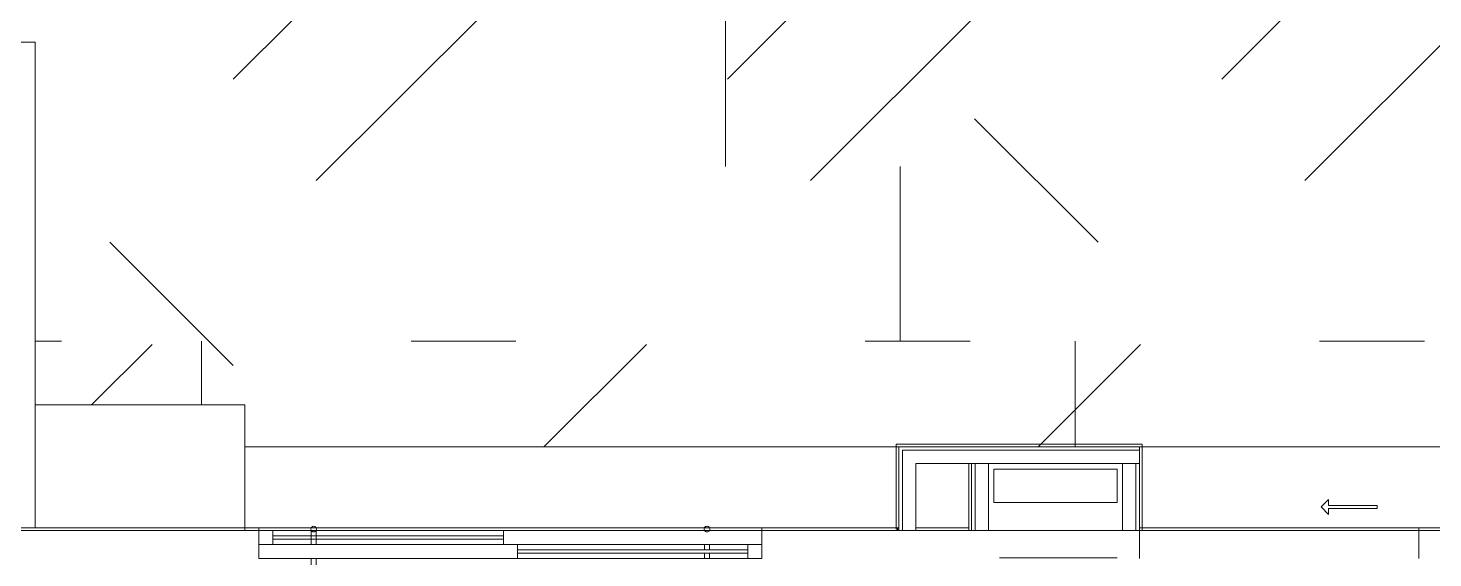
# Model space of a CAD drawing. Header units: metres. Extents: x 3856 to 4207, y -1118 to -691.
# Drawn here: x 3974.38 to 3979.41, y -984.53 to -982.63 of the extents above; entities that cross this region are included whole.
import ezdxf

# ---------------------------------------------------------------- set-up
doc = ezdxf.new("R2010")
doc.units = ezdxf.units.M
for name, color, linetype, lineweight in [('Common Edges', 7, 'Continuous', 9), ('Detail Items', 7, 'Continuous', 9), ('Doors', 7, 'Continuous', 9), ('Floors', 7, 'Continuous', 9), ('Frame_Mullion', 7, 'Continuous', 9), ('Surface Pattern', 7, 'Continuous', 9), ('Walls', 7, 'Continuous', 9)]:
    doc.layers.add(name, color=color, linetype=linetype, lineweight=lineweight)
doc.layers.add('ROA-E00-URB-A101-MASTER_PLAN cambio estaciomientos_dwg', color=7, linetype='Continuous', lineweight=9, true_color=0x767676)

# ---------------------------------------------------------------- blocks, each defined once
blk = doc.blocks.new('Puerta Ventana 2 cuerpos - Puerta Ventana 180 x 210cm-V194-IMPLANTACIÓN - KIT COMERCIAL')
at = {"layer": 'Detail Items'}
for p, q in [((-0.5625, -0.1925), (-0.3419, -0.1925)), ((-0.5625, -0.2075), (-0.5625, -0.1925)), ((-0.3419, -0.1705), (-0.3419, -0.1925)), ((-0.3124, -0.2), (-0.3419, -0.1705)), ((-0.3124, -0.2), (-0.3419, -0.2295)), ((-0.3419, -0.2075), (-0.5625, -0.2075)), ((-0.3419, -0.2295), (-0.3419, -0.2075))]:
    blk.add_line(p, q, dxfattribs=at)
at = {"layer": 'Doors'}
for p, q in [((-0.7127, 0.0514), (-0.7127, 0)), ((-0.6944, 0), (-0.6944, 0.0514)), ((-0.9, 0.05), (0.9, 0.05)), ((-0.9, 0), (0.025, 0)), ((-0.9, -0.05), (-0.9, 0)), ((-0.025, 0.05), (0.9, 0.05)), ((-0.025, 0), (-0.025, 0.05)), ((0.9, 0), (-0.025, 0)), ((0.025, 0), (0.025, -0.05)), ((0.9, 0.05), (0.9, 0)), ((-0.9, -0.05), (0.9, -0.05)), ((0.025, -0.05), (-0.9, -0.05)), ((-0.7127, -0.05), (-0.7127, -0.1008)), ((-0.6944, -0.1008), (-0.6944, -0.05))]:
    blk.add_line(p, q, dxfattribs=at)
for centre, start, end in [((-0.7035, 0.0555), 0, 180), ((-0.7035, 0.0555), 0, 180), ((-0.7035, 0.0555), 180, 360), ((-0.7035, 0.0555), 180, 0), ((-0.7035, -0.1049), 0, 180), ((-0.7035, -0.1049), 0, 180), ((-0.7035, -0.1049), 180, 360), ((-0.7035, -0.1049), 180, 0)]:
    blk.add_arc(centre, 0.01, start, end, dxfattribs=at)
for points in [[(-0.7127, 0.0514), (-0.7126, 0.0513), (-0.7125, 0.051), (-0.7123, 0.0507), (-0.7122, 0.0504), (-0.7121, 0.0503), (-0.712, 0.0501), (-0.7118, 0.0498), (-0.7115, 0.0494), (-0.7111, 0.0489), (-0.7106, 0.0484), (-0.7101, 0.0479), (-0.7096, 0.0475), (-0.709, 0.0471), (-0.7083, 0.0467), (-0.7076, 0.0463), (-0.7069, 0.046), (-0.7061, 0.0458), (-0.705, 0.0455), (-0.7038, 0.0454), (-0.7027, 0.0455), (-0.7015, 0.0456), (-0.7004, 0.0459), (-0.6994, 0.0463), (-0.6988, 0.0466), (-0.6984, 0.0469), (-0.698, 0.0471), (-0.6975, 0.0475), (-0.6969, 0.0479), (-0.6965, 0.0484), (-0.696, 0.0489), (-0.6956, 0.0494), (-0.6953, 0.0498), (-0.6951, 0.0501), (-0.695, 0.0503), (-0.6949, 0.0504), (-0.6948, 0.0507), (-0.6946, 0.051), (-0.6945, 0.0513), (-0.6944, 0.0514)], [(-0.6944, 0.0514), (-0.6945, 0.0513), (-0.6946, 0.051), (-0.6948, 0.0507), (-0.6949, 0.0504), (-0.695, 0.0503), (-0.6951, 0.0501), (-0.6953, 0.0498), (-0.6956, 0.0494), (-0.696, 0.0489), (-0.6965, 0.0484), (-0.6969, 0.0479), (-0.6975, 0.0475), (-0.6981, 0.0471), (-0.6987, 0.0467), (-0.6994, 0.0463), (-0.7002, 0.046), (-0.701, 0.0458), (-0.7021, 0.0455), (-0.7032, 0.0454), (-0.7044, 0.0455), (-0.7056, 0.0456), (-0.7066, 0.0459), (-0.7076, 0.0463), (-0.7082, 0.0466), (-0.7087, 0.0469), (-0.7091, 0.0471), (-0.7096, 0.0475), (-0.7101, 0.0479), (-0.7106, 0.0484), (-0.7111, 0.0489), (-0.7115, 0.0494), (-0.7118, 0.0498), (-0.712, 0.0501), (-0.7121, 0.0503), (-0.7122, 0.0504), (-0.7123, 0.0507), (-0.7125, 0.051), (-0.7126, 0.0513), (-0.7127, 0.0514)], [(-0.6944, -0.1008), (-0.6945, -0.1007), (-0.6946, -0.1005), (-0.6948, -0.1001), (-0.6949, -0.0999), (-0.695, -0.0997), (-0.6951, -0.0995), (-0.6953, -0.0992), (-0.6956, -0.0988), (-0.696, -0.0983), (-0.6965, -0.0979), (-0.6969, -0.0974), (-0.6975, -0.097), (-0.6981, -0.0965), (-0.6987, -0.0962), (-0.6994, -0.0958), (-0.7002, -0.0955), (-0.701, -0.0952), (-0.7021, -0.095), (-0.7032, -0.0949), (-0.7044, -0.095), (-0.7056, -0.0951), (-0.7066, -0.0954), (-0.7076, -0.0958), (-0.7082, -0.0961), (-0.7087, -0.0963), (-0.7091, -0.0966), (-0.7096, -0.097), (-0.7101, -0.0974), (-0.7106, -0.0979), (-0.7111, -0.0983), (-0.7115, -0.0988), (-0.7118, -0.0992), (-0.712, -0.0995), (-0.7121, -0.0997), (-0.7122, -0.0999), (-0.7123, -0.1001), (-0.7125, -0.1005), (-0.7126, -0.1007), (-0.7127, -0.1008)], [(-0.7127, -0.1008), (-0.7126, -0.1007), (-0.7125, -0.1005), (-0.7123, -0.1001), (-0.7122, -0.0999), (-0.7121, -0.0997), (-0.712, -0.0995), (-0.7118, -0.0992), (-0.7115, -0.0988), (-0.7111, -0.0983), (-0.7106, -0.0979), (-0.7101, -0.0974), (-0.7096, -0.097), (-0.709, -0.0965), (-0.7083, -0.0962), (-0.7076, -0.0958), (-0.7069, -0.0955), (-0.7061, -0.0952), (-0.705, -0.095), (-0.7038, -0.0949), (-0.7027, -0.095), (-0.7015, -0.0951), (-0.7004, -0.0954), (-0.6994, -0.0958), (-0.6988, -0.0961), (-0.6984, -0.0963), (-0.698, -0.0966), (-0.6975, -0.097), (-0.6969, -0.0974), (-0.6965, -0.0979), (-0.696, -0.0983), (-0.6956, -0.0988), (-0.6953, -0.0992), (-0.6951, -0.0995), (-0.695, -0.0997), (-0.6949, -0.0999), (-0.6948, -0.1001), (-0.6946, -0.1005), (-0.6945, -0.1007), (-0.6944, -0.1008)]]:
    blk.add_open_spline(points, degree=3, knots=[0, 0, 0, 0, 0.055556, 0.083333, 0.097222, 0.111111, 0.125, 0.138889, 0.166667, 0.194444, 0.222222, 0.25, 0.277778, 0.305556, 0.333333, 0.361111, 0.388889, 0.416667, 0.444444, 0.5, 0.527778, 0.555556, 0.611111, 0.638889, 0.666667, 0.680556, 0.694444, 0.722222, 0.75, 0.777778, 0.805556, 0.833333, 0.861111, 0.875, 0.888889, 0.902778, 0.916667, 0.944444, 1, 1, 1, 1], dxfattribs=at)
blk = doc.blocks.new('EDIFICIO TIPO A_rvt-2-IMPLANTACIÓN - KIT COMERCIAL')
at = {"layer": 'Surface Pattern', "true_color": 0xdcf1d6}
h = blk.add_hatch(dxfattribs=at)
h.set_pattern_fill('FP_8', color=254, style=0, pattern_type=2)
h.set_pattern_definition([(45, (0, 0), (-1.76776695, 0), [0.9375, -3.75]), (45, (1.25, 1.25), (-1.76776695, 0), [0.9375, -3.75]), (45, (2.5, -0.375), (-1.76776695, 0), [0.3125, -2.5]), (90, (2.5, 0.625), (-0.625, 0.625), [0.625, -2.5]), (315, (2.5, 1.25), (0, 3.5355339), [0.625, -3.75]), (0, (1.25, 1.25), (2.5, 2.5), [0.375, -1.25]), (0, (-1.875, 2.5), (2.5, 2.5), [0.375, -2.5])])
h.paths.add_polyline_path([(3965.2814, -994.1273), (3965.3568, -994.1273), (3965.3568, -993.5273), (3965.2068, -993.5273), (3965.2068, -991.1273), (3965.3568, -991.1273), (3965.3568, -984.1273), (3973.5576, -984.1273), (3973.5576, -983.9773), (3974.3068, -983.9773), (3974.3068, -982.6773), (3974.4068, -982.6773), (3974.4068, -983.9773), (3975.1576, -983.9773), (3975.1576, -984.1273), (3983.3568, -984.1273), (3983.3568, -991.1273), (3983.5068, -991.1273), (3983.5068, -993.5273), (3983.3568, -993.5273), (3983.3568, -994.0273), (3985.3068, -994.0273), (3985.3068, -982.5773), (3963.3068, -982.5773), (3963.3068, -994.1273)])
at = {"layer": 'Common Edges'}
for p, q in [((3978.3568, -984.1398), (3977.5093, -984.1398)), ((3977.5093, -984.1873), (3977.5093, -984.1398)), ((3977.5093, -984.4273), (3977.5093, -984.1873)), ((3978.3443, -984.4273), (3978.3443, -984.1873))]:
    blk.add_line(p, q, dxfattribs=at)
at = {"layer": 'Floors'}
for p, q in [((3975.1576, -983.9773), (3974.4068, -983.9773)), ((3975.1576, -984.4273), (3975.1576, -983.9773)), ((3975.1576, -984.1273), (3977.4968, -984.1273)), ((3978.3568, -984.1273), (3981.6584, -984.1273)), ((3973.5576, -984.4273), (3975.1576, -984.4273))]:
    blk.add_line(p, q, dxfattribs=at)
at = {"layer": 'Walls'}
for p, q in [((3974.3068, -982.6773), (3974.4068, -982.6773)), ((3974.4068, -982.6773), (3974.4068, -984.4173)), ((3974.3068, -984.4173), (3974.4068, -984.4173)), ((3977.0059, -984.4173), (3975.2068, -984.4173)), ((3975.2068, -984.4173), (3977.0059, -984.4173)), ((3975.2068, -984.4173), (3975.2068, -984.4273)), ((3975.2068, -984.4173), (3975.2068, -984.4273)), ((3976.0818, -984.4273), (3975.2068, -984.4273)), ((3975.2068, -984.4273), (3976.0818, -984.4273)), ((3977.0059, -984.4173), (3977.0059, -984.4273)), ((3979.3568, -984.4173), (3978.3668, -984.4173)), ((3978.3668, -984.4173), (3979.3568, -984.4173)), ((3978.3668, -984.4273), (3978.3668, -984.4173)), ((3978.3668, -984.4273), (3978.3668, -984.4173)), ((3979.3568, -984.4173), (3979.3568, -984.4273)), ((3979.3568, -984.4273), (3979.3568, -984.4173))]:
    blk.add_line(p, q, dxfattribs=at)
at = {"layer": 'Walls', "lineweight": 18}
for p, q in [((3977.4968, -984.1173), (3977.4868, -984.1173)), ((3977.4868, -984.1173), (3977.4868, -984.4223)), ((3978.3668, -984.1173), (3977.4968, -984.1173)), ((3978.3568, -984.1273), (3977.4968, -984.1273)), ((3977.4968, -984.1273), (3977.4968, -984.1398)), ((3977.4968, -984.4223), (3977.4968, -984.1273)), ((3977.4968, -984.1273), (3978.3568, -984.1273)), ((3977.4968, -984.1398), (3977.4968, -984.1873)), ((3978.3568, -984.1873), (3978.3568, -984.1273)), ((3978.3568, -984.1273), (3978.3568, -984.4273)), ((3978.3668, -984.1273), (3978.3668, -984.1173)), ((3978.3668, -984.4273), (3978.3668, -984.1273)), ((3977.4968, -984.1873), (3977.4968, -984.4273)), ((3977.5568, -984.1873), (3978.3568, -984.1873)), ((3977.5568, -984.4273), (3977.5568, -984.1873)), ((3978.2968, -984.1873), (3978.2968, -984.4273)), ((3978.3568, -984.1873), (3978.2968, -984.1873)), ((3978.3568, -984.4273), (3978.3568, -984.1873)), ((3975.2068, -984.4173), (3974.3568, -984.4173)), ((3974.3568, -984.4273), (3975.2068, -984.4273)), ((3975.2068, -984.4273), (3975.2068, -984.4173)), ((3977.0059, -984.4173), (3975.2068, -984.4173)), ((3975.2068, -984.4173), (3975.2068, -984.4273)), ((3975.2068, -984.4273), (3977.0059, -984.4273)), ((3977.4918, -984.4173), (3977.0059, -984.4173)), ((3977.0059, -984.4273), (3977.4918, -984.4273)), ((3977.4868, -984.4223), (3977.4968, -984.4223)), ((3977.4918, -984.4273), (3977.4918, -984.4173)), ((3977.4968, -984.4273), (3977.5568, -984.4273)), ((3978.2968, -984.4273), (3978.3568, -984.4273)), ((3979.3568, -984.4273), (3978.3568, -984.4273)), ((3978.3568, -984.4273), (3978.3568, -984.5273)), ((3978.3568, -984.4273), (3978.3668, -984.4273)), ((3979.3568, -984.4173), (3978.3668, -984.4173)), ((3978.3668, -984.4173), (3978.3668, -984.4273)), ((3978.3668, -984.4273), (3979.3568, -984.4273)), ((3980.0568, -984.4173), (3979.3568, -984.4173)), ((3979.3568, -984.4173), (3979.3568, -984.4273)), ((3979.3568, -984.4273), (3979.3568, -984.4173)), ((3979.3568, -984.4273), (3980.0568, -984.4273)), ((3979.3568, -984.5273), (3979.3568, -984.4273))]:
    blk.add_line(p, q, dxfattribs=at)
at = {"layer": 'Doors', "lineweight": 9}
blk.add_blockref('Puerta Ventana 2 cuerpos - Puerta Ventana 180 x 210cm-V194-IMPLANTACIÓN - KIT COMERCIAL', (3976.1068, -984.4773), dxfattribs=at)
blk = doc.blocks.new('ROA-E00-URB-A101-MASTER_PLAN cambio estaciomientos_dwg_COUR-VENTANA-DESLIZANTE_DOS_CUERPOS - 1_00 x 0_50 cm-V171-Master Plan - Etapa 1-7986547-IMPLANTACIÓN - KIT COMERCIAL')
at = {"layer": 'Detail Items', "flags": 128}
blk.add_lwpolyline([(0.1769, 0.0526), (0.1499, 0.0796), (0.1769, 0.1066), (0.1769, 0.0846), (0.35, 0.0846), (0.35, 0.0746), (0.1769, 0.0746)], close=True, dxfattribs=at)
at = {"layer": 'Frame_Mullion'}
blk.add_line((-0.5, 0.005), (-0.4809, 0.005), dxfattribs=at)
at = {"layer": 'Frame_Mullion', "flags": 128}
blk.add_lwpolyline([(0.5, -0.005), (0.5, 0.005), (0.481, 0.005)], dxfattribs=at)
blk = doc.blocks.new('ROA-E00-URB-A101-MASTER_PLAN cambio estaciomientos_dwg_Puerta Ventana 2 cuerpos - Puerta Ventana 180 x 210cm-9466554-Master Plan - Etapa 1-7986519-IMPLANTACIÓN - KIT COMERCIAL')
at = {"layer": 'Doors'}
for p, q in [((-0.85, 0), (-0.85, 0.05)), ((-0.7127, 0.05), (-0.7127, 0.0313)), ((-0.7127, 0.0188), (-0.7127, 0)), ((-0.6944, 0.0313), (-0.6944, 0.05)), ((-0.6944, 0), (-0.6944, 0.0188)), ((0.85, -0.0187), (0.025, -0.0187))]:
    blk.add_line(p, q, dxfattribs=at)
at = {"layer": 'Doors', "flags": 128}
for points in [[(-0.025, 0.0313), (-0.85, 0.0313), (-0.85, 0.0188), (-0.025, 0.0188)], [(0.85, 0), (0.85, -0.05), (0.025, -0.05)], [(0.025, -0.0312), (0.85, -0.0312), (0.85, -0.0187)], [(0.025, -0.05), (0.9, -0.05), (0.85, -0.05)]]:
    blk.add_lwpolyline(points, dxfattribs=at)
at = {"layer": 'Doors'}
for start, end in [(0, 180), (150, 180), (180, 360), (255, 345), (0, 30)]:
    blk.add_arc((-0.7035, -0.0555), 0.01, start, end, dxfattribs=at)
for points, knots in [([(-0.7127, -0.0514), (-0.7126, -0.0513), (-0.7125, -0.051), (-0.7123, -0.0507), (-0.7122, -0.0504), (-0.7121, -0.0503), (-0.7121, -0.0503)], [0, 0, 0, 0, 0.0555556, 0.0833333, 0.0972222, 0.1111111, 0.1111111, 0.1111111, 0.1111111]), ([(-0.695, -0.0503), (-0.695, -0.0503), (-0.6949, -0.0504), (-0.6948, -0.0507), (-0.6946, -0.051), (-0.6945, -0.0513), (-0.6944, -0.0514)], [0.8888889, 0.8888889, 0.8888889, 0.8888889, 0.9027778, 0.9166667, 0.9444444, 1, 1, 1, 1])]:
    blk.add_open_spline(points, degree=3, knots=knots, dxfattribs=at)
blk = doc.blocks.new('ROA-E00-URB-A101-MASTER_PLAN cambio estaciomientos_dwg_ROA-E01-ARQ-R23_rvt-2-Master Plan - Etapa 1-7986573-IMPLANTACIÓN - KIT COMERCIAL')
at = {"layer": 'Common Edges'}
blk.add_line((984.4273, 3977.7693), (984.1873, 3977.7693), dxfattribs=at)
at = {"layer": 'Walls'}
for p, q in [((984.4273, 3978.3668), (984.1273, 3978.3668)), ((984.4273, 3977.0068), (984.4273, 3977.4968))]:
    blk.add_line(p, q, dxfattribs=at)
at = {"layer": 'Walls', "flags": 128}
for points in [[(984.4173, 3980.0568), (984.4173, 3979.3568), (984.4273, 3979.3568), (984.4273, 3980.0568)], [(984.4173, 3979.3568), (984.4173, 3978.3668), (984.4173, 3979.3568), (984.4273, 3979.3568)], [(984.4173, 3978.3668), (984.4273, 3978.3668)], [(984.4173, 3976.8062), (984.4173, 3975.2068)], [(984.4273, 3975.2068), (984.4173, 3975.2068)]]:
    blk.add_lwpolyline(points, close=True, dxfattribs=at)
for points in [[(984.5253, 3978.2768), (984.5253, 3977.8668), (984.5253, 3977.8568)], [(984.1873, 3977.8168), (984.4273, 3977.8168), (984.4273, 3977.7568), (984.1873, 3977.7568)], [(984.1873, 3977.7468), (984.4273, 3977.7468), (984.4273, 3977.7568), (984.1873, 3977.7568)], [(984.4273, 3977.5568), (984.4273, 3977.7468), (984.4173, 3977.7468), (984.4173, 3977.5568)], [(984.4173, 3977.4968), (984.4173, 3977.0059), (984.4273, 3977.0059)], [(984.4173, 3977.0059), (984.4173, 3976.8168), (984.4173, 3977.0059), (984.4273, 3977.0059)], [(984.4273, 3975.1576), (984.4273, 3975.2068), (984.4173, 3975.2068), (984.4173, 3975.1576)]]:
    blk.add_lwpolyline(points, dxfattribs=at)
for name, p, rotation in [('ROA-E00-URB-A101-MASTER_PLAN cambio estaciomientos_dwg_COUR-VENTANA-DESLIZANTE_DOS_CUERPOS - 1_00 x 0_50 cm-V171-Master Plan - Etapa 1-7986547-IMPLANTACIÓN - KIT COMERCIAL', (984.4223, 3978.8568), 90.00000000000045), ('ROA-E00-URB-A101-MASTER_PLAN cambio estaciomientos_dwg_Puerta Ventana 2 cuerpos - Puerta Ventana 180 x 210cm-9466554-Master Plan - Etapa 1-7986519-IMPLANTACIÓN - KIT COMERCIAL', (984.4773, 3976.1068), 270.0000000000004)]:
    blk.add_blockref(name, p, dxfattribs=dict(rotation=rotation))
blk = doc.blocks.new('ROA-E00-URB-A101-MASTER_PLAN cambio estaciomientos_dwg_ROA-E01-EST-R23_rvt-2-Master Plan - Etapa 1-7986860-IMPLANTACIÓN - KIT COMERCIAL')
at = {"layer": 'Floors', "flags": 128}
blk.add_lwpolyline([(984.2073, 3978.2768), (984.3273, 3978.2768), (984.3273, 3977.8368), (984.2073, 3977.8368)], close=True, dxfattribs=at)
at = {"layer": 'Walls'}
for p, q in [((984.4273, 3979.4568), (984.4273, 3979.3568)), ((984.4273, 3978.2968), (984.4273, 3977.5568)), ((984.4273, 3977.4968), (984.4273, 3977.0068)), ((984.4773, 3977.0068), (984.5273, 3977.0068))]:
    blk.add_line(p, q, dxfattribs=at)
at = {"layer": 'Walls', "flags": 128}
blk.add_lwpolyline([(984.4773, 3975.2068), (984.4273, 3975.2068), (984.4273, 3975.1576)], dxfattribs=at)
blk = doc.blocks.new('ROA-E00-URB-A101-MASTER_PLAN cambio estaciomientos_dwg-7942325-IMPLANTACIÓN - KIT COMERCIAL')
for name in ['ROA-E00-URB-A101-MASTER_PLAN cambio estaciomientos_dwg_ROA-E01-EST-R23_rvt-2-Master Plan - Etapa 1-7986860-IMPLANTACIÓN - KIT COMERCIAL', 'ROA-E00-URB-A101-MASTER_PLAN cambio estaciomientos_dwg_ROA-E01-ARQ-R23_rvt-2-Master Plan - Etapa 1-7986573-IMPLANTACIÓN - KIT COMERCIAL']:
    blk.add_blockref(name, (0, 0))

msp = doc.modelspace()

# ---------------------------------------------------------------- block references
at = {"lineweight": 5}
msp.add_blockref('EDIFICIO TIPO A_rvt-2-IMPLANTACIÓN - KIT COMERCIAL', (0, 0), dxfattribs=at)
at = {"layer": 'ROA-E00-URB-A101-MASTER_PLAN cambio estaciomientos_dwg', "color": 7, "rotation": 269.9999999999999}
msp.add_blockref('ROA-E00-URB-A101-MASTER_PLAN cambio estaciomientos_dwg-7942325-IMPLANTACIÓN - KIT COMERCIAL', (0, 0), dxfattribs=at)

doc.saveas('drawing.dxf')
